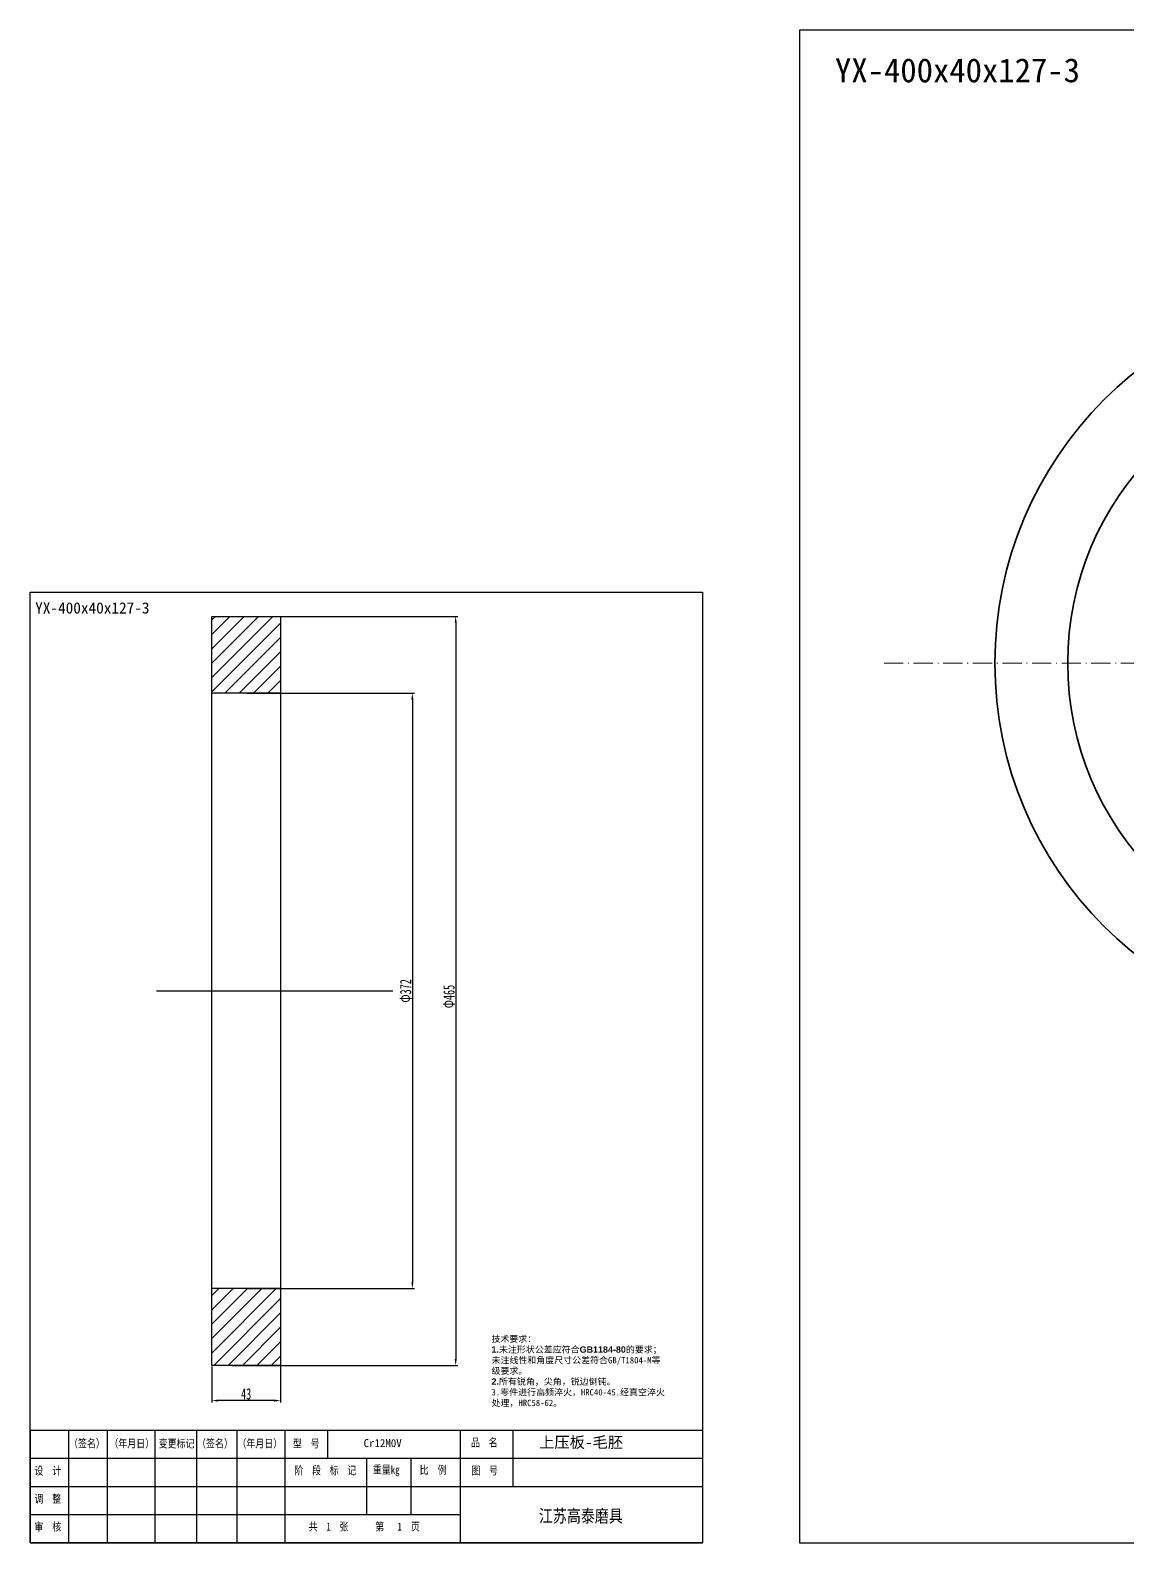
# Model space of a CAD drawing. Extents: x -214 to 8941, y -1198 to 2514.
# Drawn here: x 6081 to 6767, y 1569 to 2514 of the extents above; entities that cross this region are included whole.
import ezdxf

# ---------------------------------------------------------------- set-up
doc = ezdxf.new("R2010")
doc.units = 0
doc.linetypes.add('DASHDOT', pattern=[18.5, 12, -3, 0.5, -3])
doc.layers.add('标注层', color=3, linetype='Continuous', true_color=0x00ff00)
doc.styles.add('111', font='gbenor.shx', dxfattribs={"width": 0.8, "bigfont": 'gbcbig.shx'})
doc.styles.add('标准', font='', dxfattribs={"width": 0.667})
doc.styles.get('标准').set_extended_font_data('宋体')
doc.dimstyles.get("Standard").update_dxf_attribs({"dimtxt": 0.18, "dimasz": 0.18, "dimexe": 0.18, "dimexo": 0.0625, "dimgap": 0.09, "dimtad": 0, "dimtoh": 1, "dimdec": 4, "dimzin": 0, "dimdsep": 46, "dimtxsty": '标准', "dimcen": 0.09, "dimadec": 0, "dimazin": 0, "dimtfac": 1, "dimtdec": 4, "dimtofl": 0, "dimtmove": 0, "dimatfit": 3, "dimfxl": 1, "dimtolj": 1, "dimtzin": 0, "dimarcsym": 0})

# ---------------------------------------------------------------- blocks, each defined once
blk = doc.blocks.new('*D13')
at = {"color": 0, "lineweight": -2, "transparency": 16777216}
for p, q in [((6216.8, 2099.65), (6321.27, 2099.65)), ((6320.02, 2095.65), (6320.02, 1731.65)), ((6216.8, 1727.65), (6321.27, 1727.65))]:
    blk.add_line(p, q, dxfattribs=at)
at = {"color": 0, "transparency": 16777216}
for points in [[(6319.35, 2095.65), (6320.69, 2095.65), (6320.02, 2099.65)], [(6319.35, 1731.65), (6320.69, 1731.65), (6320.02, 1727.65)]]:
    blk.add_solid(points, dxfattribs=at)
at = {"layer": 'Defpoints', "color": 0, "transparency": 16777216}
for p in [(6216.17, 2099.65), (6216.17, 1727.65), (6320.02, 1727.65)]:
    blk.add_point(p, dxfattribs=at)
at = {"color": 0, "transparency": 16777216, "insert": (6315.89, 1913.65), "char_height": 7, "attachment_point": 5, "rotation": 90, "style": '标准'}
blk.add_mtext('{\\fSimSun|b0|i0|c134|p2;Φ}372', dxfattribs=at)
blk = doc.blocks.new('*D14')
at = {"color": 0, "lineweight": -2, "transparency": 16777216}
for p, q in [((6216.8, 2147.65), (6348.33, 2147.65)), ((6347.08, 2143.65), (6347.08, 1683.65)), ((6207.4, 1679.65), (6348.33, 1679.65))]:
    blk.add_line(p, q, dxfattribs=at)
at = {"color": 0, "transparency": 16777216}
for points in [[(6346.42, 2143.65), (6347.75, 2143.65), (6347.08, 2147.65)], [(6346.42, 1683.65), (6347.75, 1683.65), (6347.08, 1679.65)]]:
    blk.add_solid(points, dxfattribs=at)
at = {"layer": 'Defpoints', "color": 0, "transparency": 16777216}
for p in [(6216.17, 2147.65), (6206.77, 1679.65), (6347.08, 1679.65)]:
    blk.add_point(p, dxfattribs=at)
at = {"color": 0, "transparency": 16777216, "insert": (6342.96, 1910.12), "char_height": 7, "attachment_point": 5, "rotation": 90, "style": '标准'}
blk.add_mtext('{\\fSimSun|b0|i0|c134|p2;Φ}465', dxfattribs=at)
blk = doc.blocks.new('*D15')
at = {"color": 0, "lineweight": -2, "transparency": 16777216}
for p, q in [((6194.67, 1679.02), (6194.67, 1656.42)), ((6237.67, 1679.02), (6237.67, 1656.42)), ((6233.67, 1657.67), (6198.67, 1657.67))]:
    blk.add_line(p, q, dxfattribs=at)
at = {"color": 0, "transparency": 16777216}
for points in [[(6198.67, 1658.33), (6198.67, 1657), (6194.67, 1657.67)], [(6233.67, 1658.33), (6233.67, 1657), (6237.67, 1657.67)]]:
    blk.add_solid(points, dxfattribs=at)
at = {"layer": 'Defpoints', "color": 0, "transparency": 16777216}
for p in [(6194.67, 1679.65), (6237.67, 1679.65), (6194.67, 1657.67)]:
    blk.add_point(p, dxfattribs=at)
at = {"color": 0, "transparency": 16777216, "insert": (6216.17, 1661.79), "char_height": 7, "attachment_point": 5, "style": '标准'}
blk.add_mtext('43', dxfattribs=at)

msp = doc.modelspace()

# ---------------------------------------------------------------- hatches: boundary and pattern name
h = msp.add_hatch()
h.set_pattern_fill('ANSI31', scale=2)
h.set_pattern_definition([(45, (5394.209, 752.2176), (-4.490128, 4.490128), [])])
h.paths.add_polyline_path([(6237.6745, 2099.6456), (6237.6745, 2147.6456), (6194.6745, 2147.6456), (6194.6745, 2099.6456)])
h.paths.add_polyline_path([(6237.6745, 1727.6456), (6194.6745, 1727.6456), (6194.6745, 1679.6456), (6237.6745, 1679.6456)])

# ---------------------------------------------------------------- linework, layer by layer
at = {"color": 7}
for p, q in [((6194.6745, 1679.6456), (6194.6745, 2147.6456)), ((6194.6745, 2147.6456), (6237.6745, 2147.6456)), ((6237.6745, 2147.6456), (6237.6745, 1679.6456)), ((6237.6745, 2099.6456), (6194.6745, 2099.6456)), ((6160.1948, 1913.6456), (6307.8926, 1913.6456)), ((6237.6745, 1727.6456), (6194.6745, 1727.6456)), ((6237.6745, 1679.6456), (6194.6745, 1679.6456)), ((6081.2828, 1639.2427), (6501.2828, 1639.2427)), ((6081.2828, 1639.2427), (6081.2828, 1568.8427)), ((6105.2828, 1639.2427), (6105.2828, 1568.8427)), ((6129.2828, 1639.2427), (6129.2828, 1568.8427)), ((6159.2165, 1639.2427), (6159.2165, 1568.8427)), ((6159.2165, 1639.2427), (6159.2165, 1568.8427)), ((6159.2165, 1639.2427), (6159.2165, 1568.8427)), ((6185.2165, 1639.2427), (6185.2165, 1568.8427)), ((6210.2758, 1639.2427), (6210.2758, 1568.8427)), ((6240.3199, 1639.2427), (6240.3199, 1568.8427)), ((6266.9077, 1639.2427), (6266.9077, 1621.6427)), ((6349.8376, 1639.2427), (6349.8376, 1568.8427)), ((6382.8612, 1639.2427), (6382.8612, 1604.0427)), ((6081.2828, 1621.6427), (6501.2828, 1621.6427)), ((6291.2828, 1621.6427), (6291.2828, 1586.4427)), ((6319.0843, 1621.6427), (6319.0843, 1586.4427)), ((6081.2828, 1604.0427), (6501.2828, 1604.0427)), ((6081.2828, 1586.4427), (6349.8376, 1586.4427)), ((6081.2828, 1568.8427), (6501.2828, 1568.8427))]:
    msp.add_line(p, q, dxfattribs=at)
at = {"color": 7, "linetype": 'DASHDOT', "lineweight": 13}
msp.add_line((7218.7116, 2118.4628), (6614.2116, 2118.4628), dxfattribs=at)
at = {"color": 7}
msp.add_lwpolyline([(6081.2828, 1568.8427), (6081.2828, 2162.8427), (6501.2828, 2162.8427), (6501.2828, 1568.8427)], close=True, dxfattribs=at)
at = {"color": 7, "lineweight": 35}
for radius in [232.5, 186.9881]:
    msp.add_circle((6916.4616, 2118.4628), radius, dxfattribs=at)
at = {"layer": '标注层', "color": 7, "lineweight": -3}
for p, q in [((7898.4155, 2513.8427), (6561.9155, 2513.8427)), ((6561.9155, 2513.8427), (6561.9155, 1568.8427)), ((6561.9155, 1568.8427), (7898.4155, 1568.8427))]:
    msp.add_line(p, q, dxfattribs=at)

# ---------------------------------------------------------------- texts
at = {"color": 7, "attachment_point": 1}
for s, width, insert, char_height in [('YX-400x40x127-3', 280.182832, (6584.0663, 2496.3223), 15), ('YX-400x40x127-3', 280.182832, (6084.3662, 2156.4084), 7), ('{\\fSimSun|b0|i0|c134|p2;上压板}-{\\fSimSun|b0|i0|c134|p2;毛胚}', 66.96622, (6399.1745, 1635.1417), 7)]:
    msp.add_mtext_dynamic_manual_height_columns(s, width=width, gutter_width=12.5, heights=[0], dxfattribs=dict(at, insert=insert, char_height=char_height))
at = {"color": 7, "lineweight": 13, "style": '111'}
for s, insert, char_height, width, attachment_point in [('{\\fSimSun|b0|i0|c134|p2;（签名）}', (6116.7038, 1630.5124), 5, 24, 5), ('{\\fSimSun|b0|i0|c134|p2;（年月日）}', (6144.7038, 1630.5124), 5, 32, 5), ('{\\fSimSun|b0|i0|c134|p2;变更标记}', (6172.7038, 1630.5124), 5, 24, 5), ('{\\fSimSun|b0|i0|c134|p2;（签名）}', (6196.7038, 1630.5124), 5, 24, 5), ('{\\fSimSun|b0|i0|c134|p2;（年月日）}', (6224.7038, 1630.5124), 5, 32, 5), ('{\\fSimSun|b0|i0|c134|p2;型  号}', (6253.7038, 1630.5124), 5, 26, 5), ('{\\fSimSun|b0|i0|c134|p2;品  名}', (6364.9206, 1631.1593), 5, 46, 5), ('{\\fSimSun|b0|i0|c134|p2;设\u3000计}', (6092.2526, 1613.5382), 5, 24, 5), ('{\\fSimSun|b0|i0|c134|p2;阶  段  标  记}', (6265.6465, 1613.7207), 5, 52, 5), ('{\\fSimSun|b0|i0|c134|p2;重量kg}', (6303.6465, 1613.7207), 5, 24, 5), ('{\\fSimSun|b0|i0|c134|p2;比\u3000例}', (6332.9748, 1614.0009), 5, 24, 5), ('{\\fSimSun|b0|i0|c134|p2;图  号}', (6365.2077, 1613.6221), 5, 46, 5), ('{\\fSimSun|b0|i0|c134|p2;调  整}', (6092.2526, 1596.0382), 5, 24, 5), ('{\\fSimSun|b0|i0|c134|p2;江苏高泰磨具}', (6425.2732, 1585.1382), 8, 120, 5), ('{\\fSimSun|b0|i0|c134|p2;审\u3000核}', (6092.2526, 1578.5382), 5, 24, 5), ('{\\fSimSun|b0|i0|c134|p2;共  1  张\u3000\u3000\u3000第\u3000 1\u3000页}', (6255.2408, 1581.4258), 5, 79.58535, 1)]:
    msp.add_mtext(s, dxfattribs=dict(at, insert=insert, char_height=char_height, width=width, attachment_point=attachment_point))
at = {"layer": '标注层', "color": 7, "lineweight": -3, "attachment_point": 1}
for s, width, insert, char_height in [('{\\fSimSun|b1|i0|c134|p2;技术要求：\\fArial|b1|i0|c0|p34;\\P1.\\fSimSun|b1|i0|c134|p2;未注形状公差应符合\\fArial|b1|i0|c0|p34;GB1184-80\\fSimSun|b1|i0|c134|p2;的要求；未注线性和角度尺寸公差符合GB/T1804-M等级要求。\\fArial|b1|i0|c0|p34;\\P2.\\fSimSun|b1|i0|c134|p2;所有锐角，尖角，锐边倒钝。\\P3.零件进行高频淬火，HRC40-45.经真空淬火处理，HRC58-62。}', 108.384214, (6369.454, 1698.2188), 4), ('^ICr12M0V', 11.148599, (6289.5442, 1633.592), 5)]:
    msp.add_mtext_dynamic_manual_height_columns(s, width=width, gutter_width=25, heights=[0], dxfattribs=dict(at, insert=insert, char_height=char_height))

# ---------------------------------------------------------------- dimensions: what is measured, and where the dimension line sits
at = {"color": 7}
for base, p1, p2, text, picture, middle in [((6347.0817, 1679.6456), (6216.1745, 2147.6456), (6206.7746, 1679.6456), '{\\fSimSun|b0|i0|c134|p2;Φ}465', '*D14', (6347.0817, 1910.121)), ((6320.0184, 1727.6456), (6216.1745, 2099.6456), (6216.1745, 1727.6456), '{\\fSimSun|b0|i0|c134|p2;Φ}<>', '*D13', (6320.0184, 1913.6456))]:
    dim = msp.add_linear_dim(base=base, p1=p1, p2=p2, angle=90, text=text, dimstyle='Standard', override={"dimtxt": 7, "dimasz": 4, "dimexe": 1.25, "dimexo": 0.625, "dimgap": 0.625, "dimtad": 1, "dimtih": 0, "dimtoh": 0, "dimdec": 2, "dimzin": 8, "dimdsep": 44, "dimcen": 2.5, "dimtdec": 2, "dimtofl": 1, "dimatfit": 0, "dimtolj": 0, "dimtzin": 8}, dxfattribs=at)
    dim.commit()
    dim.dimension.update_dxf_attribs({"geometry": picture, "text_midpoint": middle, "dimtype": 160})
dim = msp.add_linear_dim(base=(6194.6745, 1657.6682), p1=(6237.6745, 1679.6456), p2=(6194.6745, 1679.6456), dimstyle='Standard', override={"dimtxt": 7, "dimasz": 4, "dimexe": 1.25, "dimexo": 0.625, "dimgap": 0.625, "dimtad": 1, "dimtih": 0, "dimtoh": 0, "dimdec": 2, "dimzin": 8, "dimdsep": 44, "dimcen": 2.5, "dimtdec": 2, "dimtofl": 1, "dimatfit": 0, "dimtolj": 0, "dimtzin": 8}, dxfattribs=at)
dim.commit()
dim.dimension.update_dxf_attribs({"geometry": '*D15', "text_midpoint": (6216.1745, 1657.6682), "dimtype": 160})

doc.saveas('drawing.dxf')
